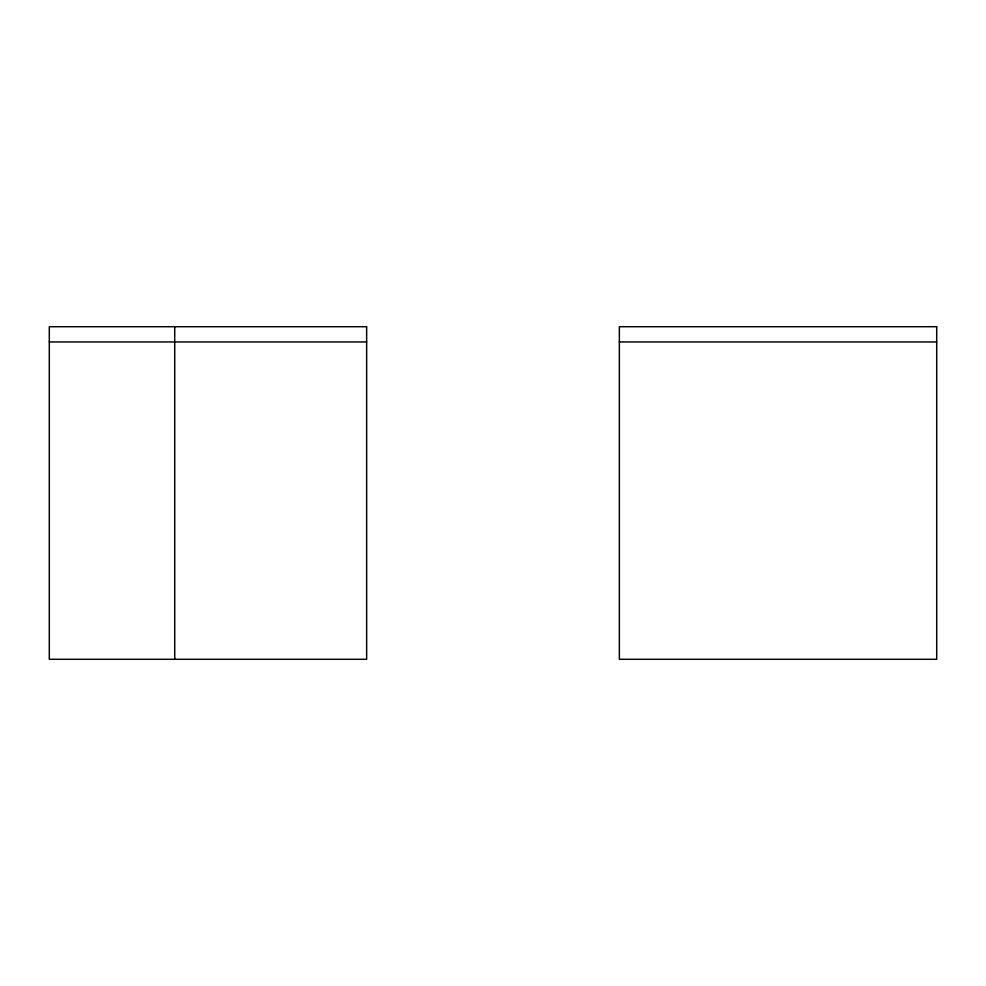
<?xml version="1.0" encoding="UTF-8"?>
<svg xmlns="http://www.w3.org/2000/svg" width="986" height="986" viewBox="0 0 986 986"><rect width="100%" height="100%" fill="white"/><g stroke="black" fill="none" stroke-linecap="round" stroke-linejoin="round"><path stroke-width="1.48" d="M49.3 341.945L366.644 341.945M619.356 341.945L936.7 341.945M174.719 326.711L174.719 659.289M366.644 326.711L49.3 326.711L49.3 659.289L366.644 659.289L366.644 326.711M936.7 326.711L619.356 326.711L619.356 659.289L936.7 659.289L936.7 326.711"/></g></svg>
